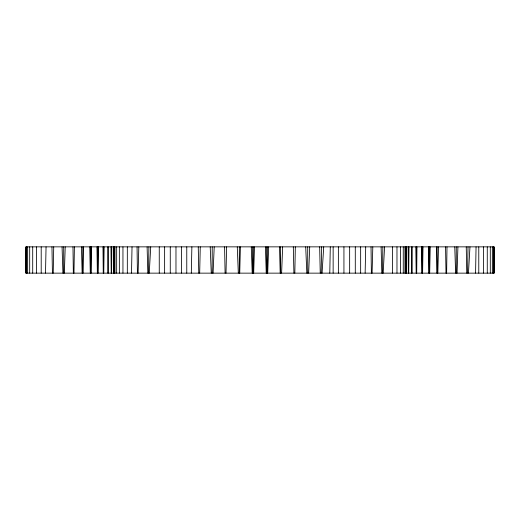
<?xml version="1.0" encoding="UTF-8"?>
<svg xmlns="http://www.w3.org/2000/svg" width="520" height="520" viewBox="0 0 520 520"><rect width="100%" height="100%" fill="white"/><g stroke="black" fill="none" stroke-linecap="round" stroke-linejoin="round"><path stroke-width="0.78" d="M26.013 273.143L26 246.857L494 246.857L493.987 273.143L26.006 273.143L26.046 246.857M63.674 273.143L63.707 246.857M114.205 273.143L114.231 246.857M405.795 273.143L405.821 246.857M408.506 273.143L408.512 246.857M493.63 273.143L493.662 246.857M82.745 273.143L82.803 246.857M113.588 273.143L113.64 246.857M212.186 273.143L212.225 246.857M406.458 273.143L406.529 246.857M416.513 273.143L416.553 246.857M26.072 273.143L26.163 246.857M90.825 273.143L90.942 246.857M113.633 273.143L113.744 246.857M239.252 273.143L239.356 246.857M422.37 273.143L422.474 246.857M97.812 273.143L97.974 246.857M108.192 273.143L108.335 246.857M111.599 273.143L111.787 246.857M412.029 273.143L412.21 246.857M429.403 273.143L429.611 246.857M253.195 273.143L253.416 246.857M408.72 273.143L408.993 246.857M416.702 273.143L416.969 246.857M103.773 273.143L104.143 246.857M148.531 273.143L148.895 246.857M267.215 273.143L267.586 246.857M382.506 273.143L382.856 246.857M446.635 273.143L446.992 246.857M73.983 273.143L74.399 246.857M83.031 273.143L83.434 246.857M91.078 273.143L91.494 246.857M98.02 273.143L98.43 246.857M422.611 273.143L423 246.857M467.558 273.143L468.026 246.857M475.579 273.143L476.053 246.857M53.222 273.143L53.723 246.857M131.515 273.143L132.028 246.857M294.827 273.143L295.328 246.857M321.146 273.143L321.659 246.857M329.791 273.143L330.284 246.857M45.513 273.143L46.052 246.857M191.308 273.143L191.874 246.857M365.137 273.143L365.697 246.857M429.683 273.143L430.222 246.857M199.68 273.143L200.258 246.857M226.011 273.143L226.609 246.857M239.733 273.143L240.403 246.857M437.834 273.143L438.503 246.857M138.099 273.143L138.814 246.857M372.086 273.143L372.808 246.857M253.682 273.143L254.494 246.857M64.363 273.143L65.215 246.857M457.054 273.143L457.925 246.857M267.703 273.143L268.658 246.857M281.613 273.143L282.646 246.857M308.653 273.143L309.712 246.857M213.083 273.143L214.208 246.857M383.175 273.143L384.566 246.857M149.247 273.143L150.722 246.857M468.442 273.143L469.969 246.857M322.075 273.143L323.707 246.857M305.708 246.857L306.833 273.143M210.203 246.857L211.263 273.143M237.276 246.857L238.31 273.143M251.264 246.857L252.219 273.143M454.76 246.857L455.611 273.143M62.056 246.857L62.927 273.143M265.428 246.857L266.233 273.143M381.108 246.857L381.817 273.143M147.108 246.857L147.823 273.143M279.519 246.857L280.189 273.143M81.465 246.857L82.134 273.143M319.657 246.857L320.236 273.143M293.306 246.857L293.904 273.143M89.745 246.857L90.278 273.143M466.251 246.857L466.752 273.143M224.588 246.857L225.095 273.143M198.256 246.857L198.77 273.143M51.955 246.857L52.423 273.143M445.575 246.857L445.985 273.143M436.534 246.857L436.937 273.143M428.467 246.857L428.89 273.143M421.525 246.857L421.941 273.143M415.812 246.857L416.175 273.143M371.02 246.857L371.384 273.143M252.337 246.857L252.707 273.143M96.96 246.857L97.351 273.143M72.975 246.857L73.34 273.143M137.059 246.857L137.41 273.143M110.955 246.857L111.222 273.143M102.986 246.857L103.252 273.143M408.148 246.857L408.343 273.143M266.507 246.857L266.728 273.143M107.737 246.857L107.919 273.143M90.356 246.857L90.558 273.143M421.98 246.857L422.149 273.143M411.613 246.857L411.756 273.143M429.019 246.857L429.137 273.143M280.566 246.857L280.663 273.143M97.487 246.857L97.585 273.143M493.838 246.857L493.928 273.143M437.164 246.857L437.223 273.143M406.296 246.857L406.348 273.143M113.406 246.857L113.484 273.143M493.961 246.857L493.974 273.143M456.268 246.857L456.3 273.143M307.697 246.857L307.736 273.143M111.43 246.857L111.436 273.143M103.402 246.857L103.441 273.143M493.331 246.857L493.331 273.143M492.336 246.857L492.336 273.143M490.295 246.857L490.295 273.143M487.272 246.857L487.272 273.143M483.392 246.857L483.392 273.143M478.777 246.857L478.777 273.143M405.568 246.857L405.568 273.143M404.95 246.857L404.95 273.143M403.267 246.857L403.267 273.143M400.575 246.857L400.575 273.143M396.975 246.857L396.975 273.143M392.594 246.857L392.594 273.143M360.653 246.857L360.653 273.143M355.29 246.857L355.29 273.143M349.648 246.857L349.648 273.143M343.935 246.857L343.935 273.143M338.371 246.857L338.371 273.143M333.144 246.857L333.144 273.143M186.771 246.857L186.771 273.143M181.545 246.857L181.545 273.143M175.975 246.857L175.975 273.143M170.268 246.857L170.268 273.143M164.626 246.857L164.626 273.143M159.256 246.857L159.256 273.143M127.322 246.857L127.322 273.143M122.948 246.857L122.948 273.143M119.353 246.857L119.353 273.143M116.662 246.857L116.662 273.143M114.978 246.857L114.978 273.143M114.361 246.857L114.361 273.143M41.203 246.857L41.203 273.143M36.595 246.857L36.595 273.143M32.708 246.857L32.708 273.143M29.692 246.857L29.692 273.143M27.651 246.857L27.651 273.143M26.663 246.857L26.663 273.143"/></g></svg>
